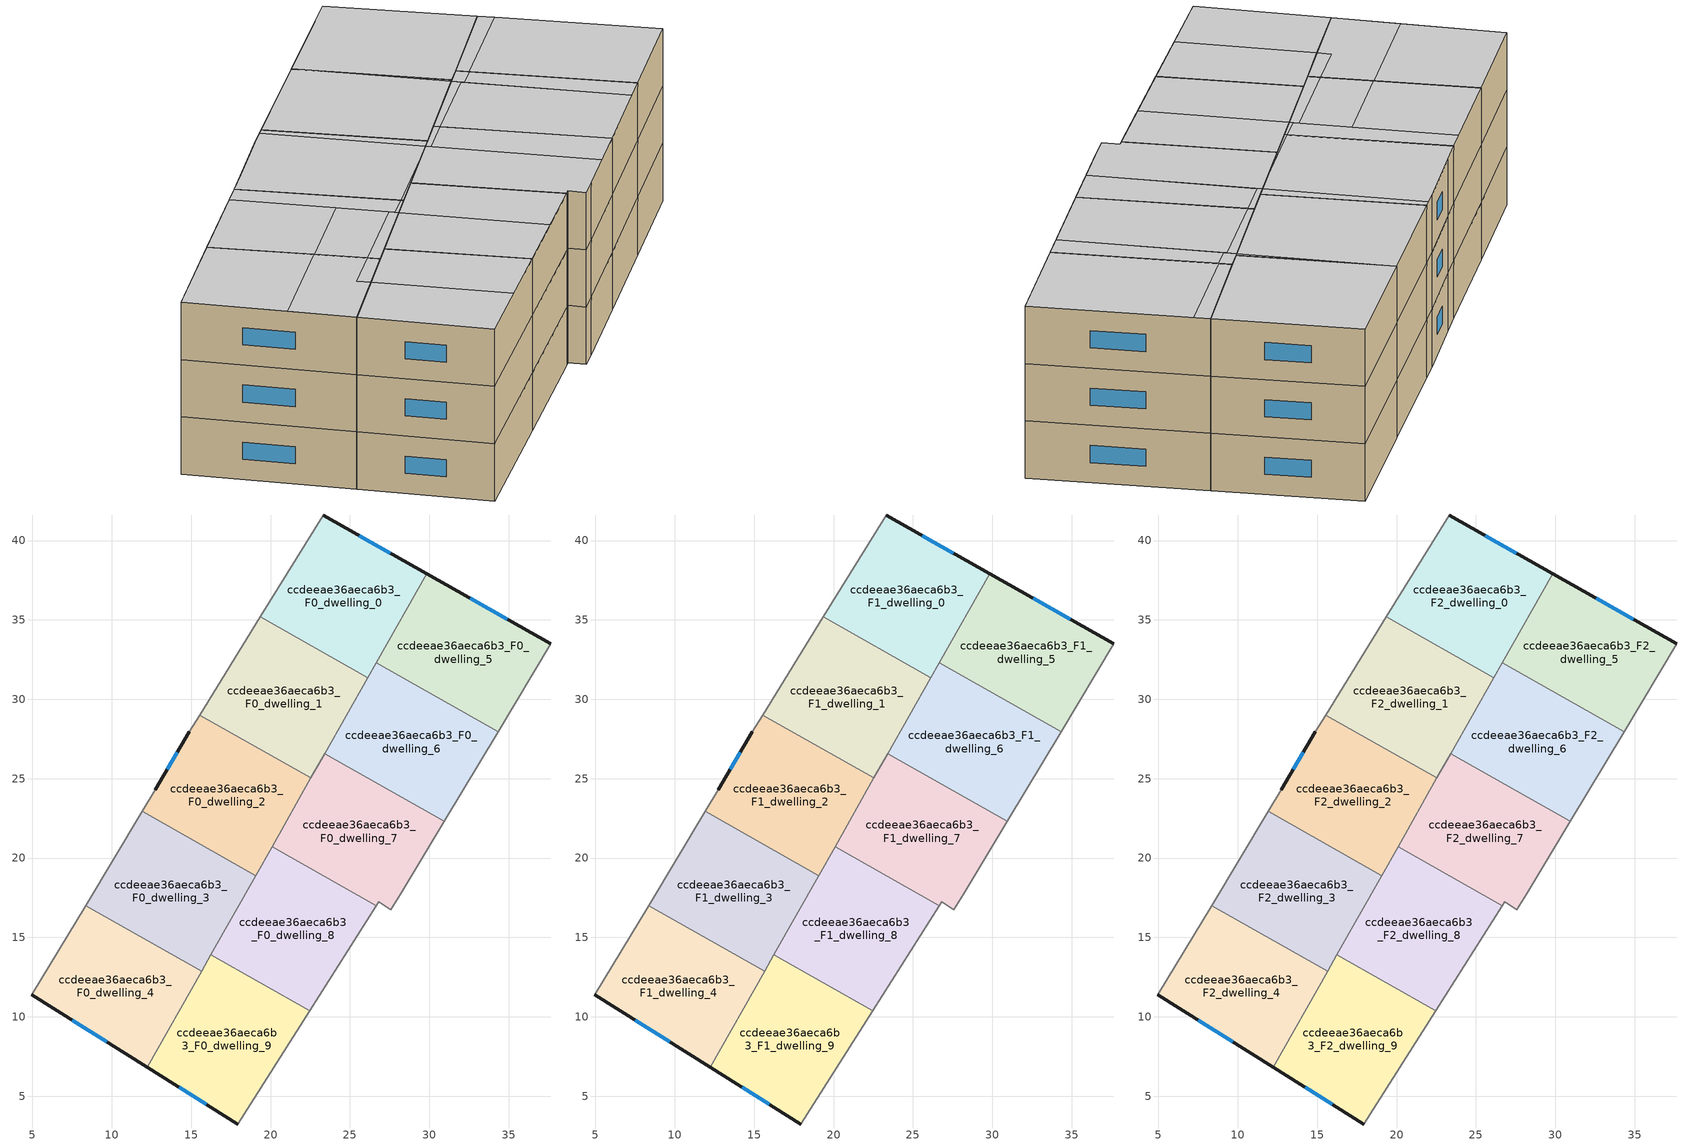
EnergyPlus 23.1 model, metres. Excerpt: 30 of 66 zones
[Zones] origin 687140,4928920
ccdeeae36aeca6b3_F0_dwelling_0
 floor ground (EU_floor_Construction): 29.82,37.92 26.12,31.37 19.35,35.19 23.31,41.61 z0
 wall outside (EU_wall_Construction): 29.82,37.92 23.31,41.61 z0:3
 wall to ccdeeae36aeca6b3_F0_dwelling_1 (EU_wall_Construction): 19.35,35.19 26.12,31.37 z0:3
 wall adiabatic (EU_wall_Construction): 23.31,41.61 19.35,35.19 z0:3
 wall to ccdeeae36aeca6b3_F0_dwelling_5 (EU_wall_Construction): 26.64,32.3 29.82,37.92 z0:3
 wall to ccdeeae36aeca6b3_F0_dwelling_6 (EU_wall_Construction): 26.12,31.37 26.64,32.3 z0:3
 window (EU_Window_Construction): 27.54,39.21 25.59,40.31 z1.05:1.95
ccdeeae36aeca6b3_F0_dwelling_1
 floor ground (EU_floor_Construction): 26.12,31.37 22.54,25.04 15.53,29.01 19.35,35.19 z0
 wall to ccdeeae36aeca6b3_F0_dwelling_2 (EU_wall_Construction): 15.53,29.01 22.54,25.04 z0:3
 wall adiabatic (EU_wall_Construction): 19.35,35.19 15.53,29.01 z0:3
 wall to ccdeeae36aeca6b3_F0_dwelling_6 (EU_wall_Construction): 23.41,26.57 26.12,31.37 z0:3
 wall to ccdeeae36aeca6b3_F0_dwelling_7 (EU_wall_Construction): 22.54,25.04 23.41,26.57 z0:3
ccdeeae36aeca6b3_F0_dwelling_2
 floor ground (EU_floor_Construction): 22.54,25.04 19.07,18.9 11.92,22.94 12.74,24.31 14.88,27.95 15.53,29.01 z0
 wall outside (EU_wall_Construction): 14.88,27.95 12.74,24.31 z0:3
 wall to ccdeeae36aeca6b3_F0_dwelling_3 (EU_wall_Construction): 11.92,22.94 19.07,18.9 z0:3
 wall adiabatic (EU_wall_Construction): 12.74,24.31 11.92,22.94 / 15.53,29.01 14.88,27.95 z0:3
 wall to ccdeeae36aeca6b3_F0_dwelling_7 (EU_wall_Construction): 20.09,20.7 22.54,25.04 z0:3
 wall to ccdeeae36aeca6b3_F0_dwelling_8 (EU_wall_Construction): 19.07,18.9 20.09,20.7 z0:3
 window (EU_Window_Construction): 14.13,26.67 13.49,25.58 z1.05:1.95
ccdeeae36aeca6b3_F0_dwelling_3
 floor ground (EU_floor_Construction): 19.07,18.9 15.66,12.87 8.35,17.01 11.92,22.94 z0
 wall to ccdeeae36aeca6b3_F0_dwelling_4 (EU_wall_Construction): 8.35,17.01 15.66,12.87 z0:3
 wall adiabatic (EU_wall_Construction): 11.92,22.94 8.35,17.01 z0:3
 wall to ccdeeae36aeca6b3_F0_dwelling_8 (EU_wall_Construction): 16.24,13.89 19.07,18.9 z0:3
 wall to ccdeeae36aeca6b3_F0_dwelling_9 (EU_wall_Construction): 15.66,12.87 16.24,13.89 z0:3
ccdeeae36aeca6b3_F0_dwelling_4
 floor ground (EU_floor_Construction): 15.66,12.87 12.24,6.82 4.95,11.38 8.35,17.01 z0
 wall outside (EU_wall_Construction): 4.95,11.38 12.24,6.82 z0:3
 wall adiabatic (EU_wall_Construction): 8.35,17.01 4.95,11.38 z0:3
 wall to ccdeeae36aeca6b3_F0_dwelling_9 (EU_wall_Construction): 12.24,6.82 15.66,12.87 z0:3
 window (EU_Window_Construction): 7.51,9.78 9.69,8.42 z1.05:1.95
ccdeeae36aeca6b3_F0_dwelling_5
 floor ground (EU_floor_Construction): 37.65,33.49 34.32,27.96 26.64,32.3 29.82,37.92 z0
 wall outside (EU_wall_Construction): 37.65,33.49 29.82,37.92 z0:3
 wall to ccdeeae36aeca6b3_F0_dwelling_6 (EU_wall_Construction): 26.64,32.3 34.32,27.96 z0:3
 wall adiabatic (EU_wall_Construction): 34.32,27.96 37.65,33.49 z0:3
 window (EU_Window_Construction): 34.9,35.04 32.56,36.36 z1.05:1.95
ccdeeae36aeca6b3_F0_dwelling_6
 floor ground (EU_floor_Construction): 34.32,27.96 30.94,22.32 23.41,26.57 26.64,32.3 z0
 wall to ccdeeae36aeca6b3_F0_dwelling_7 (EU_wall_Construction): 23.41,26.57 30.94,22.32 z0:3
 wall adiabatic (EU_wall_Construction): 30.94,22.32 34.32,27.96 z0:3
ccdeeae36aeca6b3_F0_dwelling_7
 floor ground (EU_floor_Construction): 30.94,22.32 28.19,17.75 27.57,16.75 26.82,17.25 26.66,16.99 20.09,20.7 23.41,26.57 z0
 wall adiabatic (EU_wall_Construction): 26.66,16.99 26.82,17.25 27.57,16.75 28.19,17.75 30.94,22.32 z0:3
 wall to ccdeeae36aeca6b3_F0_dwelling_8 (EU_wall_Construction): 20.09,20.7 26.66,16.99 z0:3
ccdeeae36aeca6b3_F0_dwelling_8
 floor ground (EU_floor_Construction): 26.66,16.99 22.46,10.38 16.24,13.89 20.09,20.7 z0
 wall adiabatic (EU_wall_Construction): 22.46,10.38 26.66,16.99 z0:3
 wall to ccdeeae36aeca6b3_F0_dwelling_9 (EU_wall_Construction): 16.24,13.89 22.46,10.38 z0:3
ccdeeae36aeca6b3_F0_dwelling_9
 floor ground (EU_floor_Construction): 22.46,10.38 17.94,3.25 12.24,6.82 16.24,13.89 z0
 wall outside (EU_wall_Construction): 12.24,6.82 17.94,3.25 z0:3
 wall adiabatic (EU_wall_Construction): 17.94,3.25 22.46,10.38 z0:3
 window (EU_Window_Construction): 14.24,5.57 15.94,4.5 z1.05:1.95
ccdeeae36aeca6b3_F1_dwelling_0
 floor to ccdeeae36aeca6b3_F0_dwelling_0 (EU_floor_Construction): 29.82,37.92 26.12,31.37 19.35,35.19 23.31,41.61 z3
 wall outside (EU_wall_Construction): 29.82,37.92 23.31,41.61 z3:6
 wall to ccdeeae36aeca6b3_F1_dwelling_1 (EU_wall_Construction): 19.35,35.19 26.12,31.37 z3:6
 wall adiabatic (EU_wall_Construction): 23.31,41.61 19.35,35.19 z3:6
 wall to ccdeeae36aeca6b3_F1_dwelling_5 (EU_wall_Construction): 26.64,32.3 29.82,37.92 z3:6
 wall to ccdeeae36aeca6b3_F1_dwelling_6 (EU_wall_Construction): 26.12,31.37 26.64,32.3 z3:6
 window (EU_Window_Construction): 27.54,39.21 25.59,40.31 z4.05:4.95
ccdeeae36aeca6b3_F1_dwelling_1
 floor to ccdeeae36aeca6b3_F0_dwelling_1 (EU_floor_Construction): 26.12,31.37 22.54,25.04 15.53,29.01 19.35,35.19 z3
 wall to ccdeeae36aeca6b3_F1_dwelling_2 (EU_wall_Construction): 15.53,29.01 22.54,25.04 z3:6
 wall adiabatic (EU_wall_Construction): 19.35,35.19 15.53,29.01 z3:6
 wall to ccdeeae36aeca6b3_F1_dwelling_6 (EU_wall_Construction): 23.41,26.57 26.12,31.37 z3:6
 wall to ccdeeae36aeca6b3_F1_dwelling_7 (EU_wall_Construction): 22.54,25.04 23.41,26.57 z3:6
ccdeeae36aeca6b3_F1_dwelling_2
 floor to ccdeeae36aeca6b3_F0_dwelling_2 (EU_floor_Construction): 22.54,25.04 19.07,18.9 11.92,22.94 12.74,24.31 14.88,27.95 15.53,29.01 z3
 wall outside (EU_wall_Construction): 14.88,27.95 12.74,24.31 z3:6
 wall to ccdeeae36aeca6b3_F1_dwelling_3 (EU_wall_Construction): 11.92,22.94 19.07,18.9 z3:6
 wall adiabatic (EU_wall_Construction): 12.74,24.31 11.92,22.94 / 15.53,29.01 14.88,27.95 z3:6
 wall to ccdeeae36aeca6b3_F1_dwelling_7 (EU_wall_Construction): 20.09,20.7 22.54,25.04 z3:6
 wall to ccdeeae36aeca6b3_F1_dwelling_8 (EU_wall_Construction): 19.07,18.9 20.09,20.7 z3:6
 window (EU_Window_Construction): 14.13,26.67 13.49,25.58 z4.05:4.95
ccdeeae36aeca6b3_F1_dwelling_3
 floor to ccdeeae36aeca6b3_F0_dwelling_3 (EU_floor_Construction): 19.07,18.9 15.66,12.87 8.35,17.01 11.92,22.94 z3
 wall to ccdeeae36aeca6b3_F1_dwelling_4 (EU_wall_Construction): 8.35,17.01 15.66,12.87 z3:6
 wall adiabatic (EU_wall_Construction): 11.92,22.94 8.35,17.01 z3:6
 wall to ccdeeae36aeca6b3_F1_dwelling_8 (EU_wall_Construction): 16.24,13.89 19.07,18.9 z3:6
 wall to ccdeeae36aeca6b3_F1_dwelling_9 (EU_wall_Construction): 15.66,12.87 16.24,13.89 z3:6
ccdeeae36aeca6b3_F1_dwelling_4
 floor to ccdeeae36aeca6b3_F0_dwelling_4 (EU_floor_Construction): 15.66,12.87 12.24,6.82 4.95,11.38 8.35,17.01 z3
 wall outside (EU_wall_Construction): 4.95,11.38 12.24,6.82 z3:6
 wall adiabatic (EU_wall_Construction): 8.35,17.01 4.95,11.38 z3:6
 wall to ccdeeae36aeca6b3_F1_dwelling_9 (EU_wall_Construction): 12.24,6.82 15.66,12.87 z3:6
 window (EU_Window_Construction): 7.51,9.78 9.69,8.42 z4.05:4.95
ccdeeae36aeca6b3_F1_dwelling_5
 floor to ccdeeae36aeca6b3_F0_dwelling_5 (EU_floor_Construction): 37.65,33.49 34.32,27.96 26.64,32.3 29.82,37.92 z3
 wall outside (EU_wall_Construction): 37.65,33.49 29.82,37.92 z3:6
 wall to ccdeeae36aeca6b3_F1_dwelling_6 (EU_wall_Construction): 26.64,32.3 34.32,27.96 z3:6
 wall adiabatic (EU_wall_Construction): 34.32,27.96 37.65,33.49 z3:6
 window (EU_Window_Construction): 34.9,35.04 32.56,36.36 z4.05:4.95
ccdeeae36aeca6b3_F1_dwelling_6
 floor to ccdeeae36aeca6b3_F0_dwelling_6 (EU_floor_Construction): 34.32,27.96 30.94,22.32 23.41,26.57 26.64,32.3 z3
 wall to ccdeeae36aeca6b3_F1_dwelling_7 (EU_wall_Construction): 23.41,26.57 30.94,22.32 z3:6
 wall adiabatic (EU_wall_Construction): 30.94,22.32 34.32,27.96 z3:6
ccdeeae36aeca6b3_F1_dwelling_7
 floor to ccdeeae36aeca6b3_F0_dwelling_7 (EU_floor_Construction): 30.94,22.32 28.19,17.75 27.57,16.75 26.82,17.25 26.66,16.99 20.09,20.7 23.41,26.57 z3
 wall adiabatic (EU_wall_Construction): 26.66,16.99 26.82,17.25 27.57,16.75 28.19,17.75 30.94,22.32 z3:6
 wall to ccdeeae36aeca6b3_F1_dwelling_8 (EU_wall_Construction): 20.09,20.7 26.66,16.99 z3:6
ccdeeae36aeca6b3_F1_dwelling_8
 floor to ccdeeae36aeca6b3_F0_dwelling_8 (EU_floor_Construction): 26.66,16.99 22.46,10.38 16.24,13.89 20.09,20.7 z3
 wall adiabatic (EU_wall_Construction): 22.46,10.38 26.66,16.99 z3:6
 wall to ccdeeae36aeca6b3_F1_dwelling_9 (EU_wall_Construction): 16.24,13.89 22.46,10.38 z3:6
ccdeeae36aeca6b3_F1_dwelling_9
 floor to ccdeeae36aeca6b3_F0_dwelling_9 (EU_floor_Construction): 22.46,10.38 17.94,3.25 12.24,6.82 16.24,13.89 z3
 wall outside (EU_wall_Construction): 12.24,6.82 17.94,3.25 z3:6
 wall adiabatic (EU_wall_Construction): 17.94,3.25 22.46,10.38 z3:6
 window (EU_Window_Construction): 14.24,5.57 15.94,4.5 z4.05:4.95
ccdeeae36aeca6b3_F2_dwelling_0
 floor to ccdeeae36aeca6b3_F1_dwelling_0 (EU_floor_Construction): 29.82,37.92 26.12,31.37 19.35,35.19 23.31,41.61 z6
 wall outside (EU_wall_Construction): 29.82,37.92 23.31,41.61 z6:9
 wall to ccdeeae36aeca6b3_F2_dwelling_1 (EU_wall_Construction): 19.35,35.19 26.12,31.37 z6:9
 wall adiabatic (EU_wall_Construction): 23.31,41.61 19.35,35.19 z6:9
 wall to ccdeeae36aeca6b3_F2_dwelling_5 (EU_wall_Construction): 26.64,32.3 29.82,37.92 z6:9
 wall to ccdeeae36aeca6b3_F2_dwelling_6 (EU_wall_Construction): 26.12,31.37 26.64,32.3 z6:9
 window (EU_Window_Construction): 27.54,39.21 25.59,40.31 z7.05:7.95
 ceiling to ccdeeae36aeca6b3_F3_dwelling_1 (EU_floor_Construction): 26.12,31.37 29.82,37.92 23.31,41.61 19.35,35.21 19.9,34.88 z9
ccdeeae36aeca6b3_F2_dwelling_1
 floor to ccdeeae36aeca6b3_F1_dwelling_1 (EU_floor_Construction): 26.12,31.37 22.54,25.04 15.53,29.01 19.35,35.19 z6
 wall to ccdeeae36aeca6b3_F2_dwelling_2 (EU_wall_Construction): 15.53,29.01 22.54,25.04 z6:9
 wall adiabatic (EU_wall_Construction): 19.35,35.19 15.53,29.01 z6:9
 wall to ccdeeae36aeca6b3_F2_dwelling_6 (EU_wall_Construction): 23.41,26.57 26.12,31.37 z6:9
 wall to ccdeeae36aeca6b3_F2_dwelling_7 (EU_wall_Construction): 22.54,25.04 23.41,26.57 z6:9
 ceiling to ccdeeae36aeca6b3_F3_dwelling_3 (EU_floor_Construction): 22.54,25.04 26.02,31.2 19.9,34.88 19.35,35.19 15.53,29.01 z9
 ceiling to ccdeeae36aeca6b3_F3_dwelling_1 (EU_floor_Construction): 26.02,31.2 26.12,31.37 19.9,34.88 z9
ccdeeae36aeca6b3_F2_dwelling_2
 floor to ccdeeae36aeca6b3_F1_dwelling_2 (EU_floor_Construction): 22.54,25.04 19.07,18.9 11.92,22.94 12.74,24.31 14.88,27.95 15.53,29.01 z6
 wall outside (EU_wall_Construction): 14.88,27.95 12.74,24.31 z6:9
 wall to ccdeeae36aeca6b3_F2_dwelling_3 (EU_wall_Construction): 11.92,22.94 19.07,18.9 z6:9
 wall adiabatic (EU_wall_Construction): 12.74,24.31 11.92,22.94 / 15.53,29.01 14.88,27.95 z6:9
 wall to ccdeeae36aeca6b3_F2_dwelling_7 (EU_wall_Construction): 20.09,20.7 22.54,25.04 z6:9
 wall to ccdeeae36aeca6b3_F2_dwelling_8 (EU_wall_Construction): 19.07,18.9 20.09,20.7 z6:9
 window (EU_Window_Construction): 14.13,26.67 13.49,25.58 z7.05:7.95
 ceiling to ccdeeae36aeca6b3_F3_dwelling_5 (EU_floor_Construction): 18.94,18.97 21.9,23.91 22.24,24.51 15.32,28.66 14.88,27.95 12.74,24.31 11.92,22.94 z9
 ceiling to ccdeeae36aeca6b3_F3_dwelling_3 (EU_floor_Construction): 22.24,24.51 22.54,25.04 15.53,29.01 15.32,28.66 z9
 ceiling to ccdeeae36aeca6b3_F3_dwelling_4 (EU_floor_Construction): 19.07,18.9 21.9,23.91 18.94,18.97 z9
ccdeeae36aeca6b3_F2_dwelling_3
 floor to ccdeeae36aeca6b3_F1_dwelling_3 (EU_floor_Construction): 19.07,18.9 15.66,12.87 8.35,17.01 11.92,22.94 z6
 wall to ccdeeae36aeca6b3_F2_dwelling_4 (EU_wall_Construction): 8.35,17.01 15.66,12.87 z6:9
 wall adiabatic (EU_wall_Construction): 11.92,22.94 8.35,17.01 z6:9
 wall to ccdeeae36aeca6b3_F2_dwelling_8 (EU_wall_Construction): 16.24,13.89 19.07,18.9 z6:9
 wall to ccdeeae36aeca6b3_F2_dwelling_9 (EU_wall_Construction): 15.66,12.87 16.24,13.89 z6:9
 ceiling to ccdeeae36aeca6b3_F3_dwelling_8 (EU_floor_Construction): 12.87,14.45 15.72,19.2 11.27,21.87 8.35,17.01 z9
 ceiling to ccdeeae36aeca6b3_F3_dwelling_5 (EU_floor_Construction): 18.18,17.72 18.94,18.97 11.92,22.94 11.27,21.87 z9
 ceiling to ccdeeae36aeca6b3_F3_dwelling_7 (EU_floor_Construction): 15.1,13.19 17.92,17.88 15.72,19.2 12.87,14.45 z9
 ceiling to ccdeeae36aeca6b3_F3_dwelling_6 (EU_floor_Construction): 15.66,12.87 18.35,17.62 17.92,17.88 15.1,13.19 z9
 ceiling to ccdeeae36aeca6b3_F3_dwelling_4 (EU_floor_Construction): 18.35,17.62 19.07,18.9 18.94,18.97 18.18,17.72 z9
ccdeeae36aeca6b3_F2_dwelling_4
 floor to ccdeeae36aeca6b3_F1_dwelling_4 (EU_floor_Construction): 15.66,12.87 12.24,6.82 4.95,11.38 8.35,17.01 z6
 wall outside (EU_wall_Construction): 4.95,11.38 12.24,6.82 z6:9
 wall adiabatic (EU_wall_Construction): 8.35,17.01 4.95,11.38 z6:9
 wall to ccdeeae36aeca6b3_F2_dwelling_9 (EU_wall_Construction): 12.24,6.82 15.66,12.87 z6:9
 window (EU_Window_Construction): 7.51,9.78 9.69,8.42 z7.05:7.95
 ceiling to ccdeeae36aeca6b3_F3_dwelling_7 (EU_floor_Construction): 12.24,6.82 14.29,10.45 13.68,10.82 15.1,13.19 12.87,14.45 9.37,8.62 z9
 ceiling to ccdeeae36aeca6b3_F3_dwelling_8 (EU_floor_Construction): 9.37,8.62 12.87,14.45 8.35,17.01 4.95,11.38 z9
 ceiling to ccdeeae36aeca6b3_F3_dwelling_6 (EU_floor_Construction): 14.29,10.45 15.66,12.87 15.1,13.19 13.68,10.82 z9
ccdeeae36aeca6b3_F2_dwelling_5
 floor to ccdeeae36aeca6b3_F1_dwelling_5 (EU_floor_Construction): 37.65,33.49 34.32,27.96 26.64,32.3 29.82,37.92 z6
 wall outside (EU_wall_Construction): 37.65,33.49 29.82,37.92 z6:9
 wall to ccdeeae36aeca6b3_F2_dwelling_6 (EU_wall_Construction): 26.64,32.3 34.32,27.96 z6:9
 wall adiabatic (EU_wall_Construction): 34.32,27.96 37.65,33.49 z6:9
 window (EU_Window_Construction): 34.9,35.04 32.56,36.36 z7.05:7.95
 ceiling to ccdeeae36aeca6b3_F3_dwelling_0 (EU_floor_Construction): 34.32,27.96 37.65,33.49 30.55,37.5 27.23,31.97 z9
 ceiling to ccdeeae36aeca6b3_F3_dwelling_1 (EU_floor_Construction): 27.23,31.97 30.55,37.5 29.82,37.92 26.64,32.3 z9
ccdeeae36aeca6b3_F2_dwelling_6
 floor to ccdeeae36aeca6b3_F1_dwelling_6 (EU_floor_Construction): 34.32,27.96 30.94,22.32 23.41,26.57 26.64,32.3 z6
 wall to ccdeeae36aeca6b3_F2_dwelling_7 (EU_wall_Construction): 23.41,26.57 30.94,22.32 z6:9
 wall adiabatic (EU_wall_Construction): 30.94,22.32 34.32,27.96 z6:9
 ceiling to ccdeeae36aeca6b3_F3_dwelling_2 (EU_floor_Construction): 30.94,22.32 33.56,26.68 26.44,30.96 23.7,26.4 z9
 ceiling to ccdeeae36aeca6b3_F3_dwelling_1 (EU_floor_Construction): 26.57,30.87 27.23,31.97 26.64,32.3 26.02,31.2 z9
 ceiling to ccdeeae36aeca6b3_F3_dwelling_0 (EU_floor_Construction): 33.56,26.68 34.32,27.96 27.23,31.97 26.57,30.87 z9
 ceiling to ccdeeae36aeca6b3_F3_dwelling_3 (EU_floor_Construction): 23.7,26.4 26.44,30.95 26.02,31.2 23.41,26.57 z9
ccdeeae36aeca6b3_F2_dwelling_7
 floor to ccdeeae36aeca6b3_F1_dwelling_7 (EU_floor_Construction): 30.94,22.32 28.19,17.75 27.57,16.75 26.82,17.25 26.66,16.99 20.09,20.7 23.41,26.57 z6
 wall adiabatic (EU_wall_Construction): 26.66,16.99 26.82,17.25 27.57,16.75 28.19,17.75 30.94,22.32 z6:9
 wall to ccdeeae36aeca6b3_F2_dwelling_8 (EU_wall_Construction): 20.09,20.7 26.66,16.99 z6:9
 ceiling to ccdeeae36aeca6b3_F3_dwelling_4 (EU_floor_Construction): 28.19,17.75 29.6,20.09 22.26,24.5 21.9,23.91 20.09,20.7 26.66,16.99 26.82,17.25 27.57,16.75 z9
 ceiling to ccdeeae36aeca6b3_F3_dwelling_2 (EU_floor_Construction): 29.6,20.09 30.94,22.32 23.7,26.4 22.48,24.36 z9
 ceiling to ccdeeae36aeca6b3_F3_dwelling_3 (EU_floor_Construction): 22.48,24.36 23.7,26.4 23.41,26.57 22.24,24.51 z9
ccdeeae36aeca6b3_F2_dwelling_8
 floor to ccdeeae36aeca6b3_F1_dwelling_8 (EU_floor_Construction): 26.66,16.99 22.46,10.38 16.24,13.89 20.09,20.7 z6
 wall adiabatic (EU_wall_Construction): 22.46,10.38 26.66,16.99 z6:9
 wall to ccdeeae36aeca6b3_F2_dwelling_9 (EU_wall_Construction): 16.24,13.89 22.46,10.38 z6:9
 ceiling to ccdeeae36aeca6b3_F3_dwelling_6 (EU_floor_Construction): 22.46,10.38 24.65,13.83 18.35,17.62 16.24,13.89 z9
 ceiling to ccdeeae36aeca6b3_F3_dwelling_4 (EU_floor_Construction): 24.65,13.83 26.66,16.99 20.09,20.7 18.35,17.62 z9
ccdeeae36aeca6b3_F2_dwelling_9
 floor to ccdeeae36aeca6b3_F1_dwelling_9 (EU_floor_Construction): 22.46,10.38 17.94,3.25 12.24,6.82 16.24,13.89 z6
 wall outside (EU_wall_Construction): 12.24,6.82 17.94,3.25 z6:9
 wall adiabatic (EU_wall_Construction): 17.94,3.25 22.46,10.38 z6:9
 window (EU_Window_Construction): 14.24,5.57 15.94,4.5 z7.05:7.95
 ceiling to ccdeeae36aeca6b3_F3_dwelling_7 (EU_floor_Construction): 17.94,3.25 20.25,6.88 14.29,10.45 12.24,6.82 z9
 ceiling to ccdeeae36aeca6b3_F3_dwelling_6 (EU_floor_Construction): 20.25,6.88 22.46,10.38 16.24,13.89 14.29,10.45 z9
[Building]
EU S2 Campaign: North Axis=0; Terrain=City; Solar Distribution=FullExterior
[Site:Location]
Bologna: Latitude=44.5; Longitude=11.25; Time Zone=1; Elevation=37
[SizingPeriod:WeatherFileDays]
AnnualSizingPeriod: Begin Month=1; Begin Day of Month=1; End Month=12; End Day of Month=31; Day of Week for Start Day=Monday; Use Weather File Daylight Saving Period=No; Use Weather File Rain and Snow Indicators=No
[MATERIAL]
EU_InternalMass_Material: Roughness=MediumRough; Thickness=0.1; Conductivity=1; Density=1800; Specific Heat=900; Thermal Absorptance=0.9; Solar Absorptance=0.7; Visible Absorptance=0.7
[MATERIAL:NOMASS] Roughness=MediumRough; Thermal Absorptance=0.9; Solar Absorptance=0.7; Visible Absorptance=0.7
Name | Thermal Resistance
EU_wall_NoMass | 0.890213
EU_floor_NoMass | 0.79516
[WINDOWMATERIAL:SIMPLEGLAZINGSYSTEM]
EU_Window_SimpleGlazing: UFactor=4.49146; Solar Heat Gain Coefficient=0.85; Visible Transmittance=0.85
[CONSTRUCTION]
EU_wall_Construction: EU_wall_NoMass
EU_floor_Construction: EU_floor_NoMass
EU_Window_Construction: EU_Window_SimpleGlazing
EU_InternalMass_Construction: EU_InternalMass_Material
[ZONE] Type=1; Multiplier=1; Ceiling Height=autocalculate; Floor Area=autocalculate; Part of Total Floor Area=Yes
Name | Volume
ccdeeae36aeca6b3_F0_dwelling_0; ccdeeae36aeca6b3_F1_dwelling_0; ccdeeae36aeca6b3_F2_dwelling_0 | 172.407
ccdeeae36aeca6b3_F0_dwelling_1; ccdeeae36aeca6b3_F1_dwelling_1; ccdeeae36aeca6b3_F2_dwelling_1 | 172.423
ccdeeae36aeca6b3_F0_dwelling_2; ccdeeae36aeca6b3_F1_dwelling_2; ccdeeae36aeca6b3_F2_dwelling_2; ccdeeae36aeca6b3_F0_dwelling_6; ccdeeae36aeca6b3_F1_dwelling_6; ccdeeae36aeca6b3_F2_dwelling_6 | 172.405
ccdeeae36aeca6b3_F0_dwelling_3; ccdeeae36aeca6b3_F1_dwelling_3; ccdeeae36aeca6b3_F2_dwelling_3 | 172.418
ccdeeae36aeca6b3_F0_dwelling_4; ccdeeae36aeca6b3_F1_dwelling_4; ccdeeae36aeca6b3_F2_dwelling_4 | 172.406
ccdeeae36aeca6b3_F0_dwelling_5; ccdeeae36aeca6b3_F1_dwelling_5; ccdeeae36aeca6b3_F2_dwelling_5 | 172.4
ccdeeae36aeca6b3_F0_dwelling_7; ccdeeae36aeca6b3_F1_dwelling_7; ccdeeae36aeca6b3_F2_dwelling_7 | 172.408
ccdeeae36aeca6b3_F0_dwelling_8; ccdeeae36aeca6b3_F1_dwelling_8; ccdeeae36aeca6b3_F2_dwelling_8 | 172.394
ccdeeae36aeca6b3_F0_dwelling_9; ccdeeae36aeca6b3_F1_dwelling_9; ccdeeae36aeca6b3_F2_dwelling_9 | 172.383
[INTERNALMASS] Construction=EU_InternalMass_Construction
Name | Zone or ZoneList | Surface Area
ccdeeae36aeca6b3_F0_dwelling_0_EU_InternalMass | ccdeeae36aeca6b3_F0_dwelling_0 | 57.4687
ccdeeae36aeca6b3_F0_dwelling_1_EU_InternalMass | ccdeeae36aeca6b3_F0_dwelling_1 | 57.4741
ccdeeae36aeca6b3_F0_dwelling_2_EU_InternalMass | ccdeeae36aeca6b3_F0_dwelling_2 | 57.4681
ccdeeae36aeca6b3_F0_dwelling_3_EU_InternalMass | ccdeeae36aeca6b3_F0_dwelling_3 | 57.4723
ccdeeae36aeca6b3_F0_dwelling_4_EU_InternalMass | ccdeeae36aeca6b3_F0_dwelling_4 | 57.4685
ccdeeae36aeca6b3_F0_dwelling_5_EU_InternalMass | ccdeeae36aeca6b3_F0_dwelling_5 | 57.4665
ccdeeae36aeca6b3_F0_dwelling_6_EU_InternalMass | ccdeeae36aeca6b3_F0_dwelling_6 | 57.4686
ccdeeae36aeca6b3_F0_dwelling_7_EU_InternalMass | ccdeeae36aeca6b3_F0_dwelling_7 | 57.4693
ccdeeae36aeca6b3_F0_dwelling_8_EU_InternalMass | ccdeeae36aeca6b3_F0_dwelling_8 | 57.4647
ccdeeae36aeca6b3_F0_dwelling_9_EU_InternalMass | ccdeeae36aeca6b3_F0_dwelling_9 | 57.4607
ccdeeae36aeca6b3_F1_dwelling_0_EU_InternalMass | ccdeeae36aeca6b3_F1_dwelling_0 | 57.4687
ccdeeae36aeca6b3_F1_dwelling_1_EU_InternalMass | ccdeeae36aeca6b3_F1_dwelling_1 | 57.4741
ccdeeae36aeca6b3_F1_dwelling_2_EU_InternalMass | ccdeeae36aeca6b3_F1_dwelling_2 | 57.4681
ccdeeae36aeca6b3_F1_dwelling_3_EU_InternalMass | ccdeeae36aeca6b3_F1_dwelling_3 | 57.4723
ccdeeae36aeca6b3_F1_dwelling_4_EU_InternalMass | ccdeeae36aeca6b3_F1_dwelling_4 | 57.4685
ccdeeae36aeca6b3_F1_dwelling_5_EU_InternalMass | ccdeeae36aeca6b3_F1_dwelling_5 | 57.4665
ccdeeae36aeca6b3_F1_dwelling_6_EU_InternalMass | ccdeeae36aeca6b3_F1_dwelling_6 | 57.4686
ccdeeae36aeca6b3_F1_dwelling_7_EU_InternalMass | ccdeeae36aeca6b3_F1_dwelling_7 | 57.4693
ccdeeae36aeca6b3_F1_dwelling_8_EU_InternalMass | ccdeeae36aeca6b3_F1_dwelling_8 | 57.4647
ccdeeae36aeca6b3_F1_dwelling_9_EU_InternalMass | ccdeeae36aeca6b3_F1_dwelling_9 | 57.4607
ccdeeae36aeca6b3_F2_dwelling_0_EU_InternalMass | ccdeeae36aeca6b3_F2_dwelling_0 | 57.4687
ccdeeae36aeca6b3_F2_dwelling_1_EU_InternalMass | ccdeeae36aeca6b3_F2_dwelling_1 | 57.4741
ccdeeae36aeca6b3_F2_dwelling_2_EU_InternalMass | ccdeeae36aeca6b3_F2_dwelling_2 | 57.4681
ccdeeae36aeca6b3_F2_dwelling_3_EU_InternalMass | ccdeeae36aeca6b3_F2_dwelling_3 | 57.4723
ccdeeae36aeca6b3_F2_dwelling_4_EU_InternalMass | ccdeeae36aeca6b3_F2_dwelling_4 | 57.4685
ccdeeae36aeca6b3_F2_dwelling_5_EU_InternalMass | ccdeeae36aeca6b3_F2_dwelling_5 | 57.4665
ccdeeae36aeca6b3_F2_dwelling_6_EU_InternalMass | ccdeeae36aeca6b3_F2_dwelling_6 | 57.4686
ccdeeae36aeca6b3_F2_dwelling_7_EU_InternalMass | ccdeeae36aeca6b3_F2_dwelling_7 | 57.4693
ccdeeae36aeca6b3_F2_dwelling_8_EU_InternalMass | ccdeeae36aeca6b3_F2_dwelling_8 | 57.4647
ccdeeae36aeca6b3_F2_dwelling_9_EU_InternalMass | ccdeeae36aeca6b3_F2_dwelling_9 | 57.4607
[OTHEREQUIPMENT] Fuel Type=Electricity; Design Level Calculation Method=Watts/Area; Power per Zone Floor Area=1; Fraction Latent=0; Fraction Radiant=0; Fraction Lost=0; Carbon Dioxide Generation Rate=0; EndUse Subcategory=EU_Step8_InternalGains
Name | Zone or ZoneList or Space or SpaceList | Schedule
EU_Step8_InternalGain_ccdeeae36aeca6b3_F0_dwelling_0_f000 | ccdeeae36aeca6b3_F0_dwelling_0 | EU_Step8_GainSchedule_ccdeeae36aeca6b3_F0_dwelling_0_f000
EU_Step8_InternalGain_ccdeeae36aeca6b3_F0_dwelling_1_f000 | ccdeeae36aeca6b3_F0_dwelling_1 | EU_Step8_GainSchedule_ccdeeae36aeca6b3_F0_dwelling_1_f000
EU_Step8_InternalGain_ccdeeae36aeca6b3_F0_dwelling_2_f000 | ccdeeae36aeca6b3_F0_dwelling_2 | EU_Step8_GainSchedule_ccdeeae36aeca6b3_F0_dwelling_2_f000
EU_Step8_InternalGain_ccdeeae36aeca6b3_F0_dwelling_3_f000 | ccdeeae36aeca6b3_F0_dwelling_3 | EU_Step8_GainSchedule_ccdeeae36aeca6b3_F0_dwelling_3_f000
EU_Step8_InternalGain_ccdeeae36aeca6b3_F0_dwelling_4_f000 | ccdeeae36aeca6b3_F0_dwelling_4 | EU_Step8_GainSchedule_ccdeeae36aeca6b3_F0_dwelling_4_f000
EU_Step8_InternalGain_ccdeeae36aeca6b3_F0_dwelling_5_f000 | ccdeeae36aeca6b3_F0_dwelling_5 | EU_Step8_GainSchedule_ccdeeae36aeca6b3_F0_dwelling_5_f000
EU_Step8_InternalGain_ccdeeae36aeca6b3_F0_dwelling_6_f000 | ccdeeae36aeca6b3_F0_dwelling_6 | EU_Step8_GainSchedule_ccdeeae36aeca6b3_F0_dwelling_6_f000
EU_Step8_InternalGain_ccdeeae36aeca6b3_F0_dwelling_7_f000 | ccdeeae36aeca6b3_F0_dwelling_7 | EU_Step8_GainSchedule_ccdeeae36aeca6b3_F0_dwelling_7_f000
EU_Step8_InternalGain_ccdeeae36aeca6b3_F0_dwelling_8_f000 | ccdeeae36aeca6b3_F0_dwelling_8 | EU_Step8_GainSchedule_ccdeeae36aeca6b3_F0_dwelling_8_f000
EU_Step8_InternalGain_ccdeeae36aeca6b3_F0_dwelling_9_f000 | ccdeeae36aeca6b3_F0_dwelling_9 | EU_Step8_GainSchedule_ccdeeae36aeca6b3_F0_dwelling_9_f000
EU_Step8_InternalGain_ccdeeae36aeca6b3_F1_dwelling_0_f000 | ccdeeae36aeca6b3_F1_dwelling_0 | EU_Step8_GainSchedule_ccdeeae36aeca6b3_F1_dwelling_0_f000
EU_Step8_InternalGain_ccdeeae36aeca6b3_F1_dwelling_1_f000 | ccdeeae36aeca6b3_F1_dwelling_1 | EU_Step8_GainSchedule_ccdeeae36aeca6b3_F1_dwelling_1_f000
EU_Step8_InternalGain_ccdeeae36aeca6b3_F1_dwelling_2_f000 | ccdeeae36aeca6b3_F1_dwelling_2 | EU_Step8_GainSchedule_ccdeeae36aeca6b3_F1_dwelling_2_f000
EU_Step8_InternalGain_ccdeeae36aeca6b3_F1_dwelling_3_f000 | ccdeeae36aeca6b3_F1_dwelling_3 | EU_Step8_GainSchedule_ccdeeae36aeca6b3_F1_dwelling_3_f000
EU_Step8_InternalGain_ccdeeae36aeca6b3_F1_dwelling_4_f000 | ccdeeae36aeca6b3_F1_dwelling_4 | EU_Step8_GainSchedule_ccdeeae36aeca6b3_F1_dwelling_4_f000
EU_Step8_InternalGain_ccdeeae36aeca6b3_F1_dwelling_5_f000 | ccdeeae36aeca6b3_F1_dwelling_5 | EU_Step8_GainSchedule_ccdeeae36aeca6b3_F1_dwelling_5_f000
EU_Step8_InternalGain_ccdeeae36aeca6b3_F1_dwelling_6_f000 | ccdeeae36aeca6b3_F1_dwelling_6 | EU_Step8_GainSchedule_ccdeeae36aeca6b3_F1_dwelling_6_f000
EU_Step8_InternalGain_ccdeeae36aeca6b3_F1_dwelling_7_f000 | ccdeeae36aeca6b3_F1_dwelling_7 | EU_Step8_GainSchedule_ccdeeae36aeca6b3_F1_dwelling_7_f000
EU_Step8_InternalGain_ccdeeae36aeca6b3_F1_dwelling_8_f000 | ccdeeae36aeca6b3_F1_dwelling_8 | EU_Step8_GainSchedule_ccdeeae36aeca6b3_F1_dwelling_8_f000
EU_Step8_InternalGain_ccdeeae36aeca6b3_F1_dwelling_9_f000 | ccdeeae36aeca6b3_F1_dwelling_9 | EU_Step8_GainSchedule_ccdeeae36aeca6b3_F1_dwelling_9_f000
EU_Step8_InternalGain_ccdeeae36aeca6b3_F2_dwelling_0_f000 | ccdeeae36aeca6b3_F2_dwelling_0 | EU_Step8_GainSchedule_ccdeeae36aeca6b3_F2_dwelling_0_f000
EU_Step8_InternalGain_ccdeeae36aeca6b3_F2_dwelling_1_f000 | ccdeeae36aeca6b3_F2_dwelling_1 | EU_Step8_GainSchedule_ccdeeae36aeca6b3_F2_dwelling_1_f000
EU_Step8_InternalGain_ccdeeae36aeca6b3_F2_dwelling_2_f000 | ccdeeae36aeca6b3_F2_dwelling_2 | EU_Step8_GainSchedule_ccdeeae36aeca6b3_F2_dwelling_2_f000
EU_Step8_InternalGain_ccdeeae36aeca6b3_F2_dwelling_3_f000 | ccdeeae36aeca6b3_F2_dwelling_3 | EU_Step8_GainSchedule_ccdeeae36aeca6b3_F2_dwelling_3_f000
EU_Step8_InternalGain_ccdeeae36aeca6b3_F2_dwelling_4_f000 | ccdeeae36aeca6b3_F2_dwelling_4 | EU_Step8_GainSchedule_ccdeeae36aeca6b3_F2_dwelling_4_f000
EU_Step8_InternalGain_ccdeeae36aeca6b3_F2_dwelling_5_f000 | ccdeeae36aeca6b3_F2_dwelling_5 | EU_Step8_GainSchedule_ccdeeae36aeca6b3_F2_dwelling_5_f000
EU_Step8_InternalGain_ccdeeae36aeca6b3_F2_dwelling_6_f000 | ccdeeae36aeca6b3_F2_dwelling_6 | EU_Step8_GainSchedule_ccdeeae36aeca6b3_F2_dwelling_6_f000
EU_Step8_InternalGain_ccdeeae36aeca6b3_F2_dwelling_7_f000 | ccdeeae36aeca6b3_F2_dwelling_7 | EU_Step8_GainSchedule_ccdeeae36aeca6b3_F2_dwelling_7_f000
EU_Step8_InternalGain_ccdeeae36aeca6b3_F2_dwelling_8_f000 | ccdeeae36aeca6b3_F2_dwelling_8 | EU_Step8_GainSchedule_ccdeeae36aeca6b3_F2_dwelling_8_f000
EU_Step8_InternalGain_ccdeeae36aeca6b3_F2_dwelling_9_f000 | ccdeeae36aeca6b3_F2_dwelling_9 | EU_Step8_GainSchedule_ccdeeae36aeca6b3_F2_dwelling_9_f000
[ZONEVENTILATION:DESIGNFLOWRATE] Schedule=EU_AlwaysOn; Design Flow Rate Calculation Method=AirChanges/Hour; Air Changes per Hour=0.718634; Ventilation Type=Natural; Fan Pressure Rise=0; Fan Total Efficiency=1; Constant Term Coefficient=1; Temperature Term Coefficient=0; Velocity Term Coefficient=0; Velocity Squared Term Coefficient=0; Minimum Indoor Temperature=-100; Maximum Indoor Temperature=100; Delta Temperature=-100; Minimum Outdoor Temperature=-100; Maximum Outdoor Temperature=100; Maximum Wind Speed=40
Name | Zone or ZoneList or Space or SpaceList
EU_ConstantAir_ccdeeae36aeca6b3_F0_dwelling_0 | ccdeeae36aeca6b3_F0_dwelling_0
EU_ConstantAir_ccdeeae36aeca6b3_F0_dwelling_1 | ccdeeae36aeca6b3_F0_dwelling_1
EU_ConstantAir_ccdeeae36aeca6b3_F0_dwelling_2 | ccdeeae36aeca6b3_F0_dwelling_2
EU_ConstantAir_ccdeeae36aeca6b3_F0_dwelling_3 | ccdeeae36aeca6b3_F0_dwelling_3
EU_ConstantAir_ccdeeae36aeca6b3_F0_dwelling_4 | ccdeeae36aeca6b3_F0_dwelling_4
EU_ConstantAir_ccdeeae36aeca6b3_F0_dwelling_5 | ccdeeae36aeca6b3_F0_dwelling_5
EU_ConstantAir_ccdeeae36aeca6b3_F0_dwelling_6 | ccdeeae36aeca6b3_F0_dwelling_6
EU_ConstantAir_ccdeeae36aeca6b3_F0_dwelling_7 | ccdeeae36aeca6b3_F0_dwelling_7
EU_ConstantAir_ccdeeae36aeca6b3_F0_dwelling_8 | ccdeeae36aeca6b3_F0_dwelling_8
EU_ConstantAir_ccdeeae36aeca6b3_F0_dwelling_9 | ccdeeae36aeca6b3_F0_dwelling_9
EU_ConstantAir_ccdeeae36aeca6b3_F1_dwelling_0 | ccdeeae36aeca6b3_F1_dwelling_0
EU_ConstantAir_ccdeeae36aeca6b3_F1_dwelling_1 | ccdeeae36aeca6b3_F1_dwelling_1
EU_ConstantAir_ccdeeae36aeca6b3_F1_dwelling_2 | ccdeeae36aeca6b3_F1_dwelling_2
EU_ConstantAir_ccdeeae36aeca6b3_F1_dwelling_3 | ccdeeae36aeca6b3_F1_dwelling_3
EU_ConstantAir_ccdeeae36aeca6b3_F1_dwelling_4 | ccdeeae36aeca6b3_F1_dwelling_4
EU_ConstantAir_ccdeeae36aeca6b3_F1_dwelling_5 | ccdeeae36aeca6b3_F1_dwelling_5
EU_ConstantAir_ccdeeae36aeca6b3_F1_dwelling_6 | ccdeeae36aeca6b3_F1_dwelling_6
EU_ConstantAir_ccdeeae36aeca6b3_F1_dwelling_7 | ccdeeae36aeca6b3_F1_dwelling_7
EU_ConstantAir_ccdeeae36aeca6b3_F1_dwelling_8 | ccdeeae36aeca6b3_F1_dwelling_8
EU_ConstantAir_ccdeeae36aeca6b3_F1_dwelling_9 | ccdeeae36aeca6b3_F1_dwelling_9
EU_ConstantAir_ccdeeae36aeca6b3_F2_dwelling_0 | ccdeeae36aeca6b3_F2_dwelling_0
EU_ConstantAir_ccdeeae36aeca6b3_F2_dwelling_1 | ccdeeae36aeca6b3_F2_dwelling_1
EU_ConstantAir_ccdeeae36aeca6b3_F2_dwelling_2 | ccdeeae36aeca6b3_F2_dwelling_2
EU_ConstantAir_ccdeeae36aeca6b3_F2_dwelling_3 | ccdeeae36aeca6b3_F2_dwelling_3
EU_ConstantAir_ccdeeae36aeca6b3_F2_dwelling_4 | ccdeeae36aeca6b3_F2_dwelling_4
EU_ConstantAir_ccdeeae36aeca6b3_F2_dwelling_5 | ccdeeae36aeca6b3_F2_dwelling_5
EU_ConstantAir_ccdeeae36aeca6b3_F2_dwelling_6 | ccdeeae36aeca6b3_F2_dwelling_6
EU_ConstantAir_ccdeeae36aeca6b3_F2_dwelling_7 | ccdeeae36aeca6b3_F2_dwelling_7
EU_ConstantAir_ccdeeae36aeca6b3_F2_dwelling_8 | ccdeeae36aeca6b3_F2_dwelling_8
EU_ConstantAir_ccdeeae36aeca6b3_F2_dwelling_9 | ccdeeae36aeca6b3_F2_dwelling_9
[HVACTEMPLATE:THERMOSTAT] Constant Heating Setpoint=20; Constant Cooling Setpoint=50
EU_HeatOnly_ccdeeae36aeca6b3_F0_dwelling_0; EU_HeatOnly_ccdeeae36aeca6b3_F0_dwelling_1; EU_HeatOnly_ccdeeae36aeca6b3_F0_dwelling_2; EU_HeatOnly_ccdeeae36aeca6b3_F0_dwelling_3; EU_HeatOnly_ccdeeae36aeca6b3_F0_dwelling_4; EU_HeatOnly_ccdeeae36aeca6b3_F0_dwelling_5; EU_HeatOnly_ccdeeae36aeca6b3_F0_dwelling_6; EU_HeatOnly_ccdeeae36aeca6b3_F0_dwelling_7; EU_HeatOnly_ccdeeae36aeca6b3_F0_dwelling_8; EU_HeatOnly_ccdeeae36aeca6b3_F0_dwelling_9; EU_HeatOnly_ccdeeae36aeca6b3_F1_dwelling_0; EU_HeatOnly_ccdeeae36aeca6b3_F1_dwelling_1; EU_HeatOnly_ccdeeae36aeca6b3_F1_dwelling_2; EU_HeatOnly_ccdeeae36aeca6b3_F1_dwelling_3; EU_HeatOnly_ccdeeae36aeca6b3_F1_dwelling_4; EU_HeatOnly_ccdeeae36aeca6b3_F1_dwelling_5; EU_HeatOnly_ccdeeae36aeca6b3_F1_dwelling_6; EU_HeatOnly_ccdeeae36aeca6b3_F1_dwelling_7; EU_HeatOnly_ccdeeae36aeca6b3_F1_dwelling_8; EU_HeatOnly_ccdeeae36aeca6b3_F1_dwelling_9; EU_HeatOnly_ccdeeae36aeca6b3_F2_dwelling_0; EU_HeatOnly_ccdeeae36aeca6b3_F2_dwelling_1; EU_HeatOnly_ccdeeae36aeca6b3_F2_dwelling_2; EU_HeatOnly_ccdeeae36aeca6b3_F2_dwelling_3; EU_HeatOnly_ccdeeae36aeca6b3_F2_dwelling_4; EU_HeatOnly_ccdeeae36aeca6b3_F2_dwelling_5; EU_HeatOnly_ccdeeae36aeca6b3_F2_dwelling_6; EU_HeatOnly_ccdeeae36aeca6b3_F2_dwelling_7; EU_HeatOnly_ccdeeae36aeca6b3_F2_dwelling_8; EU_HeatOnly_ccdeeae36aeca6b3_F2_dwelling_9; EU_HeatOnly_ccdeeae36aeca6b3_F3_dwelling_0; EU_HeatOnly_ccdeeae36aeca6b3_F3_dwelling_1; EU_HeatOnly_ccdeeae36aeca6b3_F3_dwelling_2; EU_HeatOnly_ccdeeae36aeca6b3_F3_dwelling_3; EU_HeatOnly_ccdeeae36aeca6b3_F3_dwelling_4; EU_HeatOnly_ccdeeae36aeca6b3_F3_dwelling_5; EU_HeatOnly_ccdeeae36aeca6b3_F3_dwelling_6; EU_HeatOnly_ccdeeae36aeca6b3_F3_dwelling_7; EU_HeatOnly_ccdeeae36aeca6b3_F3_dwelling_8; EU_HeatOnly_ccdeeae36aeca6b3_F4_dwelling_0; EU_HeatOnly_ccdeeae36aeca6b3_F4_dwelling_1; EU_HeatOnly_ccdeeae36aeca6b3_F4_dwelling_2; EU_HeatOnly_ccdeeae36aeca6b3_F4_dwelling_3; EU_HeatOnly_ccdeeae36aeca6b3_F4_dwelling_4; EU_HeatOnly_ccdeeae36aeca6b3_F4_dwelling_5; EU_HeatOnly_ccdeeae36aeca6b3_F4_dwelling_6; EU_HeatOnly_ccdeeae36aeca6b3_F4_dwelling_7; EU_HeatOnly_ccdeeae36aeca6b3_F4_dwelling_8; EU_HeatOnly_ccdeeae36aeca6b3_F5_dwelling_0; EU_HeatOnly_ccdeeae36aeca6b3_F5_dwelling_1; EU_HeatOnly_ccdeeae36aeca6b3_F5_dwelling_2; EU_HeatOnly_ccdeeae36aeca6b3_F5_dwelling_3; EU_HeatOnly_ccdeeae36aeca6b3_F5_dwelling_4; EU_HeatOnly_ccdeeae36aeca6b3_F5_dwelling_5; EU_HeatOnly_ccdeeae36aeca6b3_F5_dwelling_6; EU_HeatOnly_ccdeeae36aeca6b3_F5_dwelling_7; EU_HeatOnly_ccdeeae36aeca6b3_F5_dwelling_8; EU_HeatOnly_ccdeeae36aeca6b3_F6_dwelling_0; EU_HeatOnly_ccdeeae36aeca6b3_F6_dwelling_1; EU_HeatOnly_ccdeeae36aeca6b3_F6_dwelling_2; EU_HeatOnly_ccdeeae36aeca6b3_F6_dwelling_3; EU_HeatOnly_ccdeeae36aeca6b3_F6_dwelling_4; EU_HeatOnly_ccdeeae36aeca6b3_F6_dwelling_5; EU_HeatOnly_ccdeeae36aeca6b3_F6_dwelling_6; EU_HeatOnly_ccdeeae36aeca6b3_F6_dwelling_7; EU_HeatOnly_ccdeeae36aeca6b3_F6_dwelling_8
[HVACTEMPLATE:ZONE:IDEALLOADSAIRSYSTEM] System Availability Schedule=EU_AlwaysOn; Maximum Heating Supply Air Temperature=50; Minimum Cooling Supply Air Temperature=13; Maximum Heating Supply Air Humidity Ratio=0.0156; Minimum Cooling Supply Air Humidity Ratio=0.0077; Heating Limit=NoLimit; Cooling Limit=NoLimit; Heating Availability Schedule=EU_AlwaysOn; Cooling Availability Schedule=EU_CoolingOff; Dehumidification Control Type=ConstantSensibleHeatRatio; Cooling Sensible Heat Ratio=0.7; Dehumidification Setpoint=60; Humidification Control Type=None; Humidification Setpoint=30; Outdoor Air Method=None; Outdoor Air Flow Rate per Person=0.00944; Outdoor Air Flow Rate per Zone Floor Area=0; Outdoor Air Flow Rate per Zone=0; Demand Controlled Ventilation Type=None; Outdoor Air Economizer Type=NoEconomizer; Heat Recovery Type=None; Sensible Heat Recovery Effectiveness=0.7; Latent Heat Recovery Effectiveness=0.65
Name | Template Thermostat
ccdeeae36aeca6b3_F0_dwelling_0 | EU_HeatOnly_ccdeeae36aeca6b3_F0_dwelling_0
ccdeeae36aeca6b3_F0_dwelling_1 | EU_HeatOnly_ccdeeae36aeca6b3_F0_dwelling_1
ccdeeae36aeca6b3_F0_dwelling_2 | EU_HeatOnly_ccdeeae36aeca6b3_F0_dwelling_2
ccdeeae36aeca6b3_F0_dwelling_3 | EU_HeatOnly_ccdeeae36aeca6b3_F0_dwelling_3
ccdeeae36aeca6b3_F0_dwelling_4 | EU_HeatOnly_ccdeeae36aeca6b3_F0_dwelling_4
ccdeeae36aeca6b3_F0_dwelling_5 | EU_HeatOnly_ccdeeae36aeca6b3_F0_dwelling_5
ccdeeae36aeca6b3_F0_dwelling_6 | EU_HeatOnly_ccdeeae36aeca6b3_F0_dwelling_6
ccdeeae36aeca6b3_F0_dwelling_7 | EU_HeatOnly_ccdeeae36aeca6b3_F0_dwelling_7
ccdeeae36aeca6b3_F0_dwelling_8 | EU_HeatOnly_ccdeeae36aeca6b3_F0_dwelling_8
ccdeeae36aeca6b3_F0_dwelling_9 | EU_HeatOnly_ccdeeae36aeca6b3_F0_dwelling_9
ccdeeae36aeca6b3_F1_dwelling_0 | EU_HeatOnly_ccdeeae36aeca6b3_F1_dwelling_0
ccdeeae36aeca6b3_F1_dwelling_1 | EU_HeatOnly_ccdeeae36aeca6b3_F1_dwelling_1
ccdeeae36aeca6b3_F1_dwelling_2 | EU_HeatOnly_ccdeeae36aeca6b3_F1_dwelling_2
ccdeeae36aeca6b3_F1_dwelling_3 | EU_HeatOnly_ccdeeae36aeca6b3_F1_dwelling_3
ccdeeae36aeca6b3_F1_dwelling_4 | EU_HeatOnly_ccdeeae36aeca6b3_F1_dwelling_4
ccdeeae36aeca6b3_F1_dwelling_5 | EU_HeatOnly_ccdeeae36aeca6b3_F1_dwelling_5
ccdeeae36aeca6b3_F1_dwelling_6 | EU_HeatOnly_ccdeeae36aeca6b3_F1_dwelling_6
ccdeeae36aeca6b3_F1_dwelling_7 | EU_HeatOnly_ccdeeae36aeca6b3_F1_dwelling_7
ccdeeae36aeca6b3_F1_dwelling_8 | EU_HeatOnly_ccdeeae36aeca6b3_F1_dwelling_8
ccdeeae36aeca6b3_F1_dwelling_9 | EU_HeatOnly_ccdeeae36aeca6b3_F1_dwelling_9
ccdeeae36aeca6b3_F2_dwelling_0 | EU_HeatOnly_ccdeeae36aeca6b3_F2_dwelling_0
ccdeeae36aeca6b3_F2_dwelling_1 | EU_HeatOnly_ccdeeae36aeca6b3_F2_dwelling_1
ccdeeae36aeca6b3_F2_dwelling_2 | EU_HeatOnly_ccdeeae36aeca6b3_F2_dwelling_2
ccdeeae36aeca6b3_F2_dwelling_3 | EU_HeatOnly_ccdeeae36aeca6b3_F2_dwelling_3
ccdeeae36aeca6b3_F2_dwelling_4 | EU_HeatOnly_ccdeeae36aeca6b3_F2_dwelling_4
ccdeeae36aeca6b3_F2_dwelling_5 | EU_HeatOnly_ccdeeae36aeca6b3_F2_dwelling_5
ccdeeae36aeca6b3_F2_dwelling_6 | EU_HeatOnly_ccdeeae36aeca6b3_F2_dwelling_6
ccdeeae36aeca6b3_F2_dwelling_7 | EU_HeatOnly_ccdeeae36aeca6b3_F2_dwelling_7
ccdeeae36aeca6b3_F2_dwelling_8 | EU_HeatOnly_ccdeeae36aeca6b3_F2_dwelling_8
ccdeeae36aeca6b3_F2_dwelling_9 | EU_HeatOnly_ccdeeae36aeca6b3_F2_dwelling_9
[SIZING:ZONE] Zone Cooling Design Supply Air Temperature Input Method=SupplyAirTemperature; Zone Cooling Design Supply Air Temperature=13; Zone Heating Design Supply Air Temperature Input Method=SupplyAirTemperature; Zone Heating Design Supply Air Temperature=50; Zone Cooling Design Supply Air Humidity Ratio=0.008; Zone Heating Design Supply Air Humidity Ratio=0.008; Cooling Design Air Flow Method=DesignDay; Cooling Design Air Flow Rate=0; Cooling Minimum Air Flow per Zone Floor Area=0.000762; Cooling Minimum Air Flow=0; Cooling Minimum Air Flow Fraction=0.2; Heating Design Air Flow Method=DesignDay; Heating Design Air Flow Rate=0; Heating Maximum Air Flow per Zone Floor Area=0.002032; Heating Maximum Air Flow=0.141576; Heating Maximum Air Flow Fraction=0.3; Account for Dedicated Outdoor Air System=No; Dedicated Outdoor Air System Control Strategy=NeutralSupplyAir; Dedicated Outdoor Air Low Setpoint Temperature for Design=autosize; Dedicated Outdoor Air High Setpoint Temperature for Design=autosize; Zone Load Sizing Method=Sensible Load Only No Latent Load; Zone Latent Cooling Design Supply Air Humidity Ratio Input Method=HumidityRatioDifference; Zone Cooling Design Supply Air Humidity Ratio Difference=0.005; Zone Latent Heating Design Supply Air Humidity Ratio Input Method=HumidityRatioDifference; Zone Humidification Design Supply Air Humidity Ratio Difference=0.005
ccdeeae36aeca6b3_F0_dwelling_0; ccdeeae36aeca6b3_F0_dwelling_1; ccdeeae36aeca6b3_F0_dwelling_2; ccdeeae36aeca6b3_F0_dwelling_3; ccdeeae36aeca6b3_F0_dwelling_4; ccdeeae36aeca6b3_F0_dwelling_5; ccdeeae36aeca6b3_F0_dwelling_6; ccdeeae36aeca6b3_F0_dwelling_7; ccdeeae36aeca6b3_F0_dwelling_8; ccdeeae36aeca6b3_F0_dwelling_9; ccdeeae36aeca6b3_F1_dwelling_0; ccdeeae36aeca6b3_F1_dwelling_1; ccdeeae36aeca6b3_F1_dwelling_2; ccdeeae36aeca6b3_F1_dwelling_3; ccdeeae36aeca6b3_F1_dwelling_4; ccdeeae36aeca6b3_F1_dwelling_5; ccdeeae36aeca6b3_F1_dwelling_6; ccdeeae36aeca6b3_F1_dwelling_7; ccdeeae36aeca6b3_F1_dwelling_8; ccdeeae36aeca6b3_F1_dwelling_9; ccdeeae36aeca6b3_F2_dwelling_0; ccdeeae36aeca6b3_F2_dwelling_1; ccdeeae36aeca6b3_F2_dwelling_2; ccdeeae36aeca6b3_F2_dwelling_3; ccdeeae36aeca6b3_F2_dwelling_4; ccdeeae36aeca6b3_F2_dwelling_5; ccdeeae36aeca6b3_F2_dwelling_6; ccdeeae36aeca6b3_F2_dwelling_7; ccdeeae36aeca6b3_F2_dwelling_8; ccdeeae36aeca6b3_F2_dwelling_9
[SCHEDULE:CONSTANT]
Name | Hourly Value
EU_AlwaysOn | 1
EU_CoolingOff | 0
[SCHEDULE:FILE] Column Number=1; Rows to Skip at Top=0; Number of Hours of Data=8760; Column Separator=Comma; Interpolate to Timestep=No; Minutes per Item=60; Adjust Schedule for Daylight Savings=Yes
Name | File
EU_Step8_GainSchedule_ccdeeae36aeca6b3_F0_dwelling_0_f000 | ../../schedules/ccdeeae36aeca6b3/ccdeeae36aeca6b3_F0_dwelling_0_f000_gain.csv
EU_Step8_GainSchedule_ccdeeae36aeca6b3_F0_dwelling_1_f000 | ../../schedules/ccdeeae36aeca6b3/ccdeeae36aeca6b3_F0_dwelling_1_f000_gain.csv
EU_Step8_GainSchedule_ccdeeae36aeca6b3_F0_dwelling_2_f000 | ../../schedules/ccdeeae36aeca6b3/ccdeeae36aeca6b3_F0_dwelling_2_f000_gain.csv
EU_Step8_GainSchedule_ccdeeae36aeca6b3_F0_dwelling_3_f000 | ../../schedules/ccdeeae36aeca6b3/ccdeeae36aeca6b3_F0_dwelling_3_f000_gain.csv
EU_Step8_GainSchedule_ccdeeae36aeca6b3_F0_dwelling_4_f000 | ../../schedules/ccdeeae36aeca6b3/ccdeeae36aeca6b3_F0_dwelling_4_f000_gain.csv
EU_Step8_GainSchedule_ccdeeae36aeca6b3_F0_dwelling_5_f000 | ../../schedules/ccdeeae36aeca6b3/ccdeeae36aeca6b3_F0_dwelling_5_f000_gain.csv
EU_Step8_GainSchedule_ccdeeae36aeca6b3_F0_dwelling_6_f000 | ../../schedules/ccdeeae36aeca6b3/ccdeeae36aeca6b3_F0_dwelling_6_f000_gain.csv
EU_Step8_GainSchedule_ccdeeae36aeca6b3_F0_dwelling_7_f000 | ../../schedules/ccdeeae36aeca6b3/ccdeeae36aeca6b3_F0_dwelling_7_f000_gain.csv
EU_Step8_GainSchedule_ccdeeae36aeca6b3_F0_dwelling_8_f000 | ../../schedules/ccdeeae36aeca6b3/ccdeeae36aeca6b3_F0_dwelling_8_f000_gain.csv
EU_Step8_GainSchedule_ccdeeae36aeca6b3_F0_dwelling_9_f000 | ../../schedules/ccdeeae36aeca6b3/ccdeeae36aeca6b3_F0_dwelling_9_f000_gain.csv
EU_Step8_GainSchedule_ccdeeae36aeca6b3_F1_dwelling_0_f000 | ../../schedules/ccdeeae36aeca6b3/ccdeeae36aeca6b3_F1_dwelling_0_f000_gain.csv
EU_Step8_GainSchedule_ccdeeae36aeca6b3_F1_dwelling_1_f000 | ../../schedules/ccdeeae36aeca6b3/ccdeeae36aeca6b3_F1_dwelling_1_f000_gain.csv
EU_Step8_GainSchedule_ccdeeae36aeca6b3_F1_dwelling_2_f000 | ../../schedules/ccdeeae36aeca6b3/ccdeeae36aeca6b3_F1_dwelling_2_f000_gain.csv
EU_Step8_GainSchedule_ccdeeae36aeca6b3_F1_dwelling_3_f000 | ../../schedules/ccdeeae36aeca6b3/ccdeeae36aeca6b3_F1_dwelling_3_f000_gain.csv
EU_Step8_GainSchedule_ccdeeae36aeca6b3_F1_dwelling_4_f000 | ../../schedules/ccdeeae36aeca6b3/ccdeeae36aeca6b3_F1_dwelling_4_f000_gain.csv
EU_Step8_GainSchedule_ccdeeae36aeca6b3_F1_dwelling_5_f000 | ../../schedules/ccdeeae36aeca6b3/ccdeeae36aeca6b3_F1_dwelling_5_f000_gain.csv
EU_Step8_GainSchedule_ccdeeae36aeca6b3_F1_dwelling_6_f000 | ../../schedules/ccdeeae36aeca6b3/ccdeeae36aeca6b3_F1_dwelling_6_f000_gain.csv
EU_Step8_GainSchedule_ccdeeae36aeca6b3_F1_dwelling_7_f000 | ../../schedules/ccdeeae36aeca6b3/ccdeeae36aeca6b3_F1_dwelling_7_f000_gain.csv
EU_Step8_GainSchedule_ccdeeae36aeca6b3_F1_dwelling_8_f000 | ../../schedules/ccdeeae36aeca6b3/ccdeeae36aeca6b3_F1_dwelling_8_f000_gain.csv
EU_Step8_GainSchedule_ccdeeae36aeca6b3_F1_dwelling_9_f000 | ../../schedules/ccdeeae36aeca6b3/ccdeeae36aeca6b3_F1_dwelling_9_f000_gain.csv
EU_Step8_GainSchedule_ccdeeae36aeca6b3_F2_dwelling_0_f000 | ../../schedules/ccdeeae36aeca6b3/ccdeeae36aeca6b3_F2_dwelling_0_f000_gain.csv
EU_Step8_GainSchedule_ccdeeae36aeca6b3_F2_dwelling_1_f000 | ../../schedules/ccdeeae36aeca6b3/ccdeeae36aeca6b3_F2_dwelling_1_f000_gain.csv
EU_Step8_GainSchedule_ccdeeae36aeca6b3_F2_dwelling_2_f000 | ../../schedules/ccdeeae36aeca6b3/ccdeeae36aeca6b3_F2_dwelling_2_f000_gain.csv
EU_Step8_GainSchedule_ccdeeae36aeca6b3_F2_dwelling_3_f000 | ../../schedules/ccdeeae36aeca6b3/ccdeeae36aeca6b3_F2_dwelling_3_f000_gain.csv
EU_Step8_GainSchedule_ccdeeae36aeca6b3_F2_dwelling_4_f000 | ../../schedules/ccdeeae36aeca6b3/ccdeeae36aeca6b3_F2_dwelling_4_f000_gain.csv
EU_Step8_GainSchedule_ccdeeae36aeca6b3_F2_dwelling_5_f000 | ../../schedules/ccdeeae36aeca6b3/ccdeeae36aeca6b3_F2_dwelling_5_f000_gain.csv
EU_Step8_GainSchedule_ccdeeae36aeca6b3_F2_dwelling_6_f000 | ../../schedules/ccdeeae36aeca6b3/ccdeeae36aeca6b3_F2_dwelling_6_f000_gain.csv
EU_Step8_GainSchedule_ccdeeae36aeca6b3_F2_dwelling_7_f000 | ../../schedules/ccdeeae36aeca6b3/ccdeeae36aeca6b3_F2_dwelling_7_f000_gain.csv
EU_Step8_GainSchedule_ccdeeae36aeca6b3_F2_dwelling_8_f000 | ../../schedules/ccdeeae36aeca6b3/ccdeeae36aeca6b3_F2_dwelling_8_f000_gain.csv
EU_Step8_GainSchedule_ccdeeae36aeca6b3_F2_dwelling_9_f000 | ../../schedules/ccdeeae36aeca6b3/ccdeeae36aeca6b3_F2_dwelling_9_f000_gain.csv
